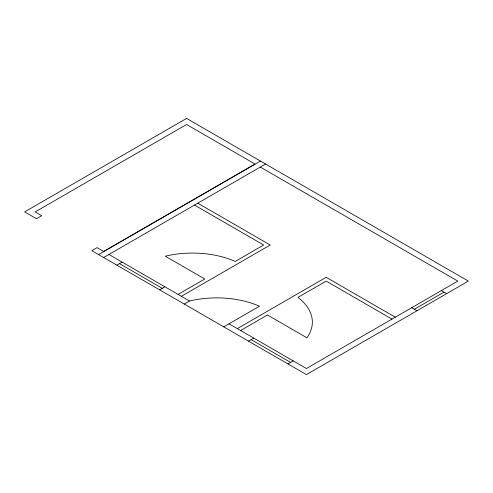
<?xml version="1.0" encoding="UTF-8"?>
<svg xmlns="http://www.w3.org/2000/svg" width="493" height="493" viewBox="0 0 493 493"><rect width="100%" height="100%" fill="white"/><g stroke="black" fill="none" stroke-linecap="round" stroke-linejoin="round"><path stroke-width="0.74" d="M98.563 254.579L260.483 161.094M103.647 257.512L265.567 164.027M116.859 265.142L122.128 262.103M159.646 289.847L164.909 286.803M178.078 294.407L204.774 278.995L165.278 256.194A70.758 40.851 0 0 1 235.247 261.395L263.644 245.003L194.532 205.1M181.369 296.305L270.226 245.003L197.822 203.202M184.253 304.052L189.54 300.995A70.758 40.851 0 0 1 259.509 306.202L223.748 326.853M237.318 328.609L326.175 277.306L395.287 317.209M240.609 330.507L267.452 314.996L306.942 337.797A70.758 40.851 0 0 0 297.926 297.402L326.175 281.102L391.997 319.107M248.503 341.15L253.772 338.106M287.998 363.951L293.261 360.907M414.379 309.228L443.996 292.127M260.353 167.096L457.818 281.102L306.43 368.511L229.011 323.815M441.364 290.605L446.627 293.643M411.741 307.706L417.01 310.744M108.965 254.505L189.515 301.013M119.497 263.626L162.277 288.325M251.14 339.628L290.63 362.429M186.588 118.412L24.65 211.904L36.5 218.744L41.763 215.706L35.182 211.904L186.588 124.495L255.035 164.027L103.647 251.43L97.059 247.634L91.797 250.672L306.43 374.588L468.35 281.102L186.588 118.412"/></g></svg>
